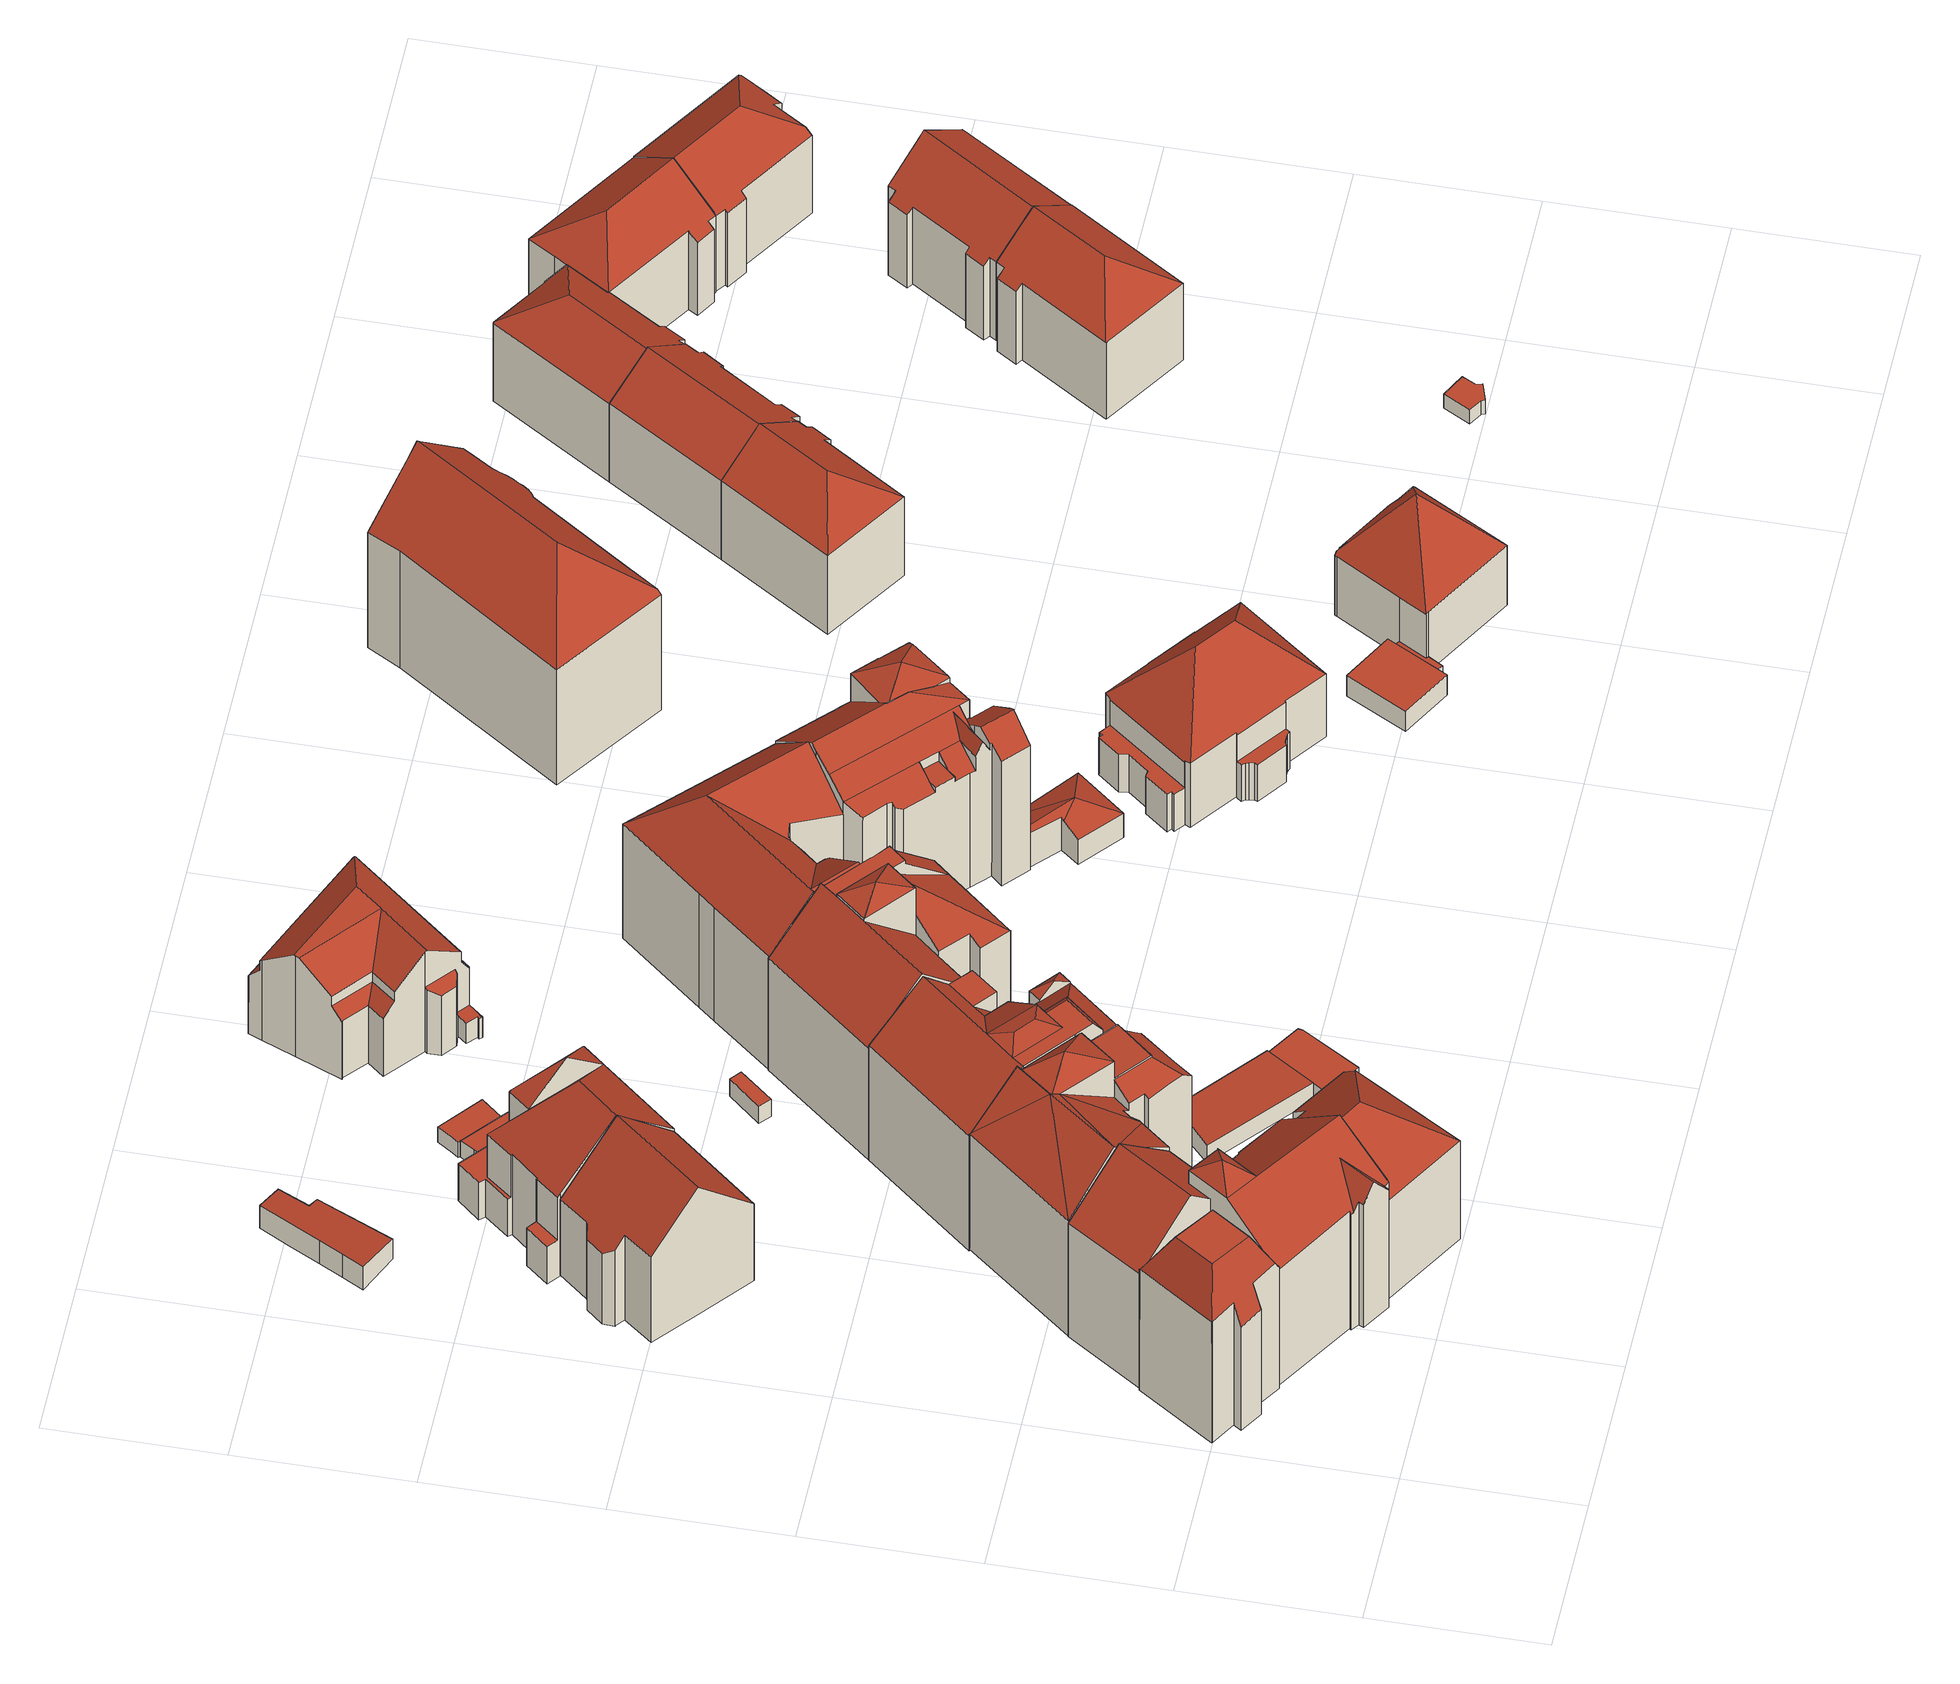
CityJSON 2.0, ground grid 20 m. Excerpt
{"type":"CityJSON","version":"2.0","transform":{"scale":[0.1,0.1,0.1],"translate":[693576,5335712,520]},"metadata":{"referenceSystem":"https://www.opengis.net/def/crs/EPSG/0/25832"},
"CityObjects":{
"building1":{"type":"Building","attributes":{"Gemeindeschluessel":"09162000","HoeheDach":"546.199","HoeheGrund":"520.989","Methode":"2000","NiedrigsteTraufeDesGebaeudes":"536.767","Geometrietyp2DReferenz":"3000","function":"31001_1000","roofType":"3100","measuredHeight":25.21,"storeysAboveGround":4},"geometry":[{"type":"MultiSurface","lod":"2","boundaries":[[[0,1,2,3,4]],[[5,6,7,8]],[[9,10,11]],[[12,13,14]],[[15,16,17,18]],[[19,6,5,20]],[[21,22,23,24,25]],[[26,27,28,29,30,31,32,33]],[[34,35,36,37,24,23,4,3,12,38,33,39]],[[40,41,19,20]],[[40,42,43,10,9,41]],[[44,25,24,37,45]],[[46,47,30,29,48]],[[49,50,51,52]],[[53,54,55,36,35]],[[56,57,58,59]],[[55,60,45,37,36]],[[19,61,62,63,58,57,7,6]],[[16,15,64,65]],[[66,67,43,42]],[[33,32,39]],[[68,69,2,1]],[[21,25,44,70]],[[19,41,9,11,61]],[[71,60,55,54]],[[71,70,44,45,60]],[[72,13,12]],[[73,74,75,76]],[[8,7,57,56]],[[11,26,62,61]],[[28,27,50,49]],[[0,4,23,22]],[[53,35,34,77]],[[78,31,30,47]],[[66,79,80,52,51,67]],[[65,64,80,79]],[[81,82,46,48]],[[63,83,84,58]],[[83,63,62,26,33,38]],[[11,10,43,67,51,50,27,26]],[[34,39,32,31,78,77]],[[76,75,85,86]],[[73,59,58,84,13,72,74]],[[86,85,69,68]],[[0,22,21,70,71,54,53,77,78,47,46,82,17,16,65,79,66,42,40,20,5,8,56,59,73,76,86,68,1]],[[3,2,69,85,75,74,72,12]],[[81,48,29,28,49,52,80,64,15,18]],[[12,14,38]],[[38,14,83]],[[82,81,18,17]],[[14,13,84,83]]],"semantics":{"surfaces":[{"type":"WallSurface"},{"type":"RoofSurface"},{"type":"GroundSurface"}],"values":[0,0,0,1,0,0,0,1,1,0,0,1,0,1,0,0,1,1,0,0,0,0,0,1,0,0,0,0,0,0,1,0,0,0,0,0,0,0,0,1,0,0,0,0,2,1,1,1,1,0,1]}}]},
"building2":{"type":"Building","attributes":{"Gemeindeschluessel":"09162000","HoeheDach":"542.265","HoeheGrund":"520.830","Methode":"2000","NiedrigsteTraufeDesGebaeudes":"534.174","Geometrietyp2DReferenz":"3000","function":"31001_1000","roofType":"3200","measuredHeight":21.43,"storeysAboveGround":4},"geometry":[{"type":"MultiSurface","lod":"2","boundaries":[[[87,88,89,90]],[[90,89,91,92]],[[93,94,95,96]],[[97,98,88,87]],[[93,99,100,92,91,101,102,94]],[[95,103,98,97,104,96]],[[94,102,105]],[[94,105,103,95]],[[100,99,93,96,104,97,87,90,92]],[[105,102,101,91,89,88,98,103]]],"semantics":{"surfaces":[{"type":"WallSurface"},{"type":"RoofSurface"},{"type":"GroundSurface"}],"values":[0,0,0,0,0,0,1,1,2,1]}}]},
"building3":{"type":"Building","attributes":{"Gemeindeschluessel":"09162000","HoeheDach":"540.394","HoeheGrund":"520.970","Methode":"2000","NiedrigsteTraufeDesGebaeudes":"531.713","Geometrietyp2DReferenz":"3000","function":"31001_1000","roofType":"3100","measuredHeight":19.42,"storeysAboveGround":2},"geometry":[{"type":"MultiSurface","lod":"2","boundaries":[[[106,107,108,109,110,111,112,113,114,115,116,117,118]],[[112,119,120,113]],[[110,109,121,122,123,111]],[[111,123,119,112]],[[120,124,125,115,114,113]],[[126,127,118,117,116,128]],[[108,129,121,109]],[[118,127,130,106]],[[115,125,128,116]],[[107,106,130,131,129,108]],[[130,127,126,131]],[[131,126,128,125,124,120,119,123,122,121,129]]],"semantics":{"surfaces":[{"type":"GroundSurface"},{"type":"WallSurface"},{"type":"RoofSurface"}],"values":[0,1,1,1,1,1,1,1,1,1,2,2]}}]},
"building4":{"type":"Building","attributes":{"Gemeindeschluessel":"09162000","HoeheDach":"546.070","HoeheGrund":"521.100","Methode":"2000","NiedrigsteTraufeDesGebaeudes":"534.819","Geometrietyp2DReferenz":"3000","function":"31001_1000","roofType":"2100","measuredHeight":24.97,"storeysAboveGround":4},"geometry":[{"type":"MultiSurface","lod":"2","boundaries":[[[132,133,134,135]],[[136,137,138,139]],[[140,141,142,143]],[[144,145,146,147,148,149,150,151]],[[152,153,154,146,145,144,151,155,156,157,158,159,160,161,162,163,164,165,166,167,168,169,170,171,172,173,174,175,176,177,178,179,180]],[[148,147,181,182,183,184,185,132,135]],[[151,150,186,155]],[[187,141,140,133,132,185,177,176,175,174,173,188]],[[189,190,191,192]],[[139,193,194]],[[158,195,196,159]],[[194,142,136,139]],[[191,183,182,192]],[[197,198,199,194,200]],[[138,201,193,139]],[[202,201,138,137,203,172,171,170,169,168,204]],[[193,201,202]],[[205,204,168,167]],[[134,133,140,143]],[[156,155,186,206,207,208,157]],[[200,194,193]],[[177,185,184,178]],[[146,154,153,182,181,147]],[[163,162,161,160,159,196,209,199,198,210]],[[157,208,195,158]],[[207,206,211,212]],[[163,210,213,164]],[[183,191,190,180,179,178,184]],[[142,141,187,136]],[[199,209,196,195,208,207,212,194]],[[180,190,189,152]],[[152,189,192,182,153]],[[193,202,204,205]],[[200,193,205]],[[136,187,188,203,137]],[[166,165,164,213,197,200,205,167]],[[213,210,198,197]],[[172,203,188,173]],[[186,150,149,148,135,211,206]],[[212,211,135,134,143,142,194]]],"semantics":{"surfaces":[{"type":"WallSurface"},{"type":"RoofSurface"},{"type":"GroundSurface"}],"values":[0,1,0,0,2,1,0,0,1,0,0,1,0,1,0,0,1,0,1,0,1,0,0,0,0,0,0,0,1,1,0,0,1,1,1,0,1,0,1,0]}}]},
"building5":{"type":"Building","attributes":{"Gemeindeschluessel":"09162000","HoeheDach":"523.905","HoeheGrund":"520.413","Methode":"2000","NiedrigsteTraufeDesGebaeudes":"523.369","Geometrietyp2DReferenz":"3000","function":"31001_2000","roofType":"1000","measuredHeight":3.49,"storeysAboveGround":1},"geometry":[{"type":"MultiSurface","lod":"2","boundaries":[[[214,215,216,217]],[[218,219,220,221]],[[221,220,222,223]],[[223,222,224,225]],[[215,214,226,227,228]],[[218,221,223,225,227,226,214,217,229]],[[225,224,228,227]],[[217,216,230,229]],[[229,230,219,218]],[[215,228,224,222,220,219,230,216]]],"semantics":{"surfaces":[{"type":"WallSurface"},{"type":"GroundSurface"},{"type":"RoofSurface"}],"values":[0,0,0,0,0,1,0,0,0,2]}}]},
"building6":{"type":"Building","attributes":{"Gemeindeschluessel":"09162000","HoeheDach":"540.370","HoeheGrund":"520.920","Methode":"2000","NiedrigsteTraufeDesGebaeudes":"526.560","Geometrietyp2DReferenz":"3000","function":"31001_1000","roofType":"3200","measuredHeight":19.45,"storeysAboveGround":4},"geometry":[{"type":"MultiSurface","lod":"2","boundaries":[[[231,232,233,234]],[[235,236,237,238]],[[239,240,241,242,243,244]],[[245,246,247,248,249,250,251,234,233]],[[252,253,254,255,237,236,256]],[[243,242,257,258,259]],[[260,259,245,233,232]],[[261,262,263,264,235,238,265]],[[266,267,268,269]],[[235,264,256,236]],[[259,258,246,245]],[[258,257,270,271,247,246]],[[272,273,251,250]],[[263,274,275,276,277,278,252,256,264]],[[279,243,259,260]],[[280,277,276,281]],[[282,260,232,231,281,276]],[[283,284,273,272]],[[280,281,231,234,251,273,284,285,286,268,267]],[[287,239,244,274,263,262]],[[265,238,237,255]],[[275,243,279,260,282,276]],[[269,268,286,288]],[[286,285,284,283,289,288]],[[290,291,278,277,280,267,266]],[[241,240,239,287,262,261,265,255,254,253,291,290,266,269,288,289,283,272,250,249,248,247,271,270]],[[244,243,275,274]],[[270,257,242,241]],[[253,252,278,291]]],"semantics":{"surfaces":[{"type":"WallSurface"},{"type":"RoofSurface"},{"type":"GroundSurface"}],"values":[0,1,0,0,0,1,1,0,0,0,1,0,0,1,0,0,0,0,1,0,0,1,0,0,0,2,1,0,0]}}]},
"building7":{"type":"Building","attributes":{"Gemeindeschluessel":"09162000","HoeheDach":"544.920","HoeheGrund":"520.789","Methode":"2000","NiedrigsteTraufeDesGebaeudes":"537.278","Geometrietyp2DReferenz":"3000","function":"31001_1000","roofType":"3100","measuredHeight":24.13,"storeysAboveGround":4},"geometry":[{"type":"MultiSurface","lod":"2","boundaries":[[[292,293,294,295,296,297]],[[295,298,299,300,296]],[[300,301,297,296]],[[302,303,299,298,304,305,306]],[[307,308,309,310]],[[311,312,313,314]],[[309,315,316,317,314,310]],[[318,319,320,321]],[[322,323,324,325]],[[315,309,308,326]],[[311,314,317,327,328,325]],[[295,294,316,315,326,304,298]],[[293,329,327,317,316,294]],[[323,330,324]],[[331,319,318,332,333,329,293,292,302,306]],[[330,334,335,324]],[[331,336,320,319]],[[318,321,337,332]],[[301,303,297]],[[338,313,312,339]],[[340,337,321,320,339,311]],[[326,308,341,342]],[[329,333,334,330,323,322,328,327]],[[343,341,308,307]],[[343,307,310,338,339,320,336]],[[333,332,337,340,335,334]],[[299,303,301,300]],[[305,304,326,342]],[[312,311,339]],[[292,297,303,302]],[[331,306,305,342,341,343,336]],[[338,310,314,313]],[[325,328,322]],[[340,311,325,324,335]]],"semantics":{"surfaces":[{"type":"WallSurface"},{"type":"RoofSurface"},{"type":"GroundSurface"}],"values":[0,0,1,0,1,1,0,0,1,0,1,1,0,0,2,1,0,0,1,1,1,0,0,1,1,0,1,1,1,0,0,1,0,1]}}]},
"building8":{"type":"Building","attributes":{"Gemeindeschluessel":"09162000","HoeheDach":"524.009","HoeheGrund":"520.920","Methode":"2000","NiedrigsteTraufeDesGebaeudes":"523.613","Geometrietyp2DReferenz":"3000","function":"31001_2000","roofType":"1000","measuredHeight":3.09},"geometry":[{"type":"MultiSurface","lod":"2","boundaries":[[[344,345,346,347,348,349]],[[345,344,349,350,351,352]],[[351,353,354,352]],[[348,355,353,351,350,349]],[[347,346,354,353,355,348]],[[352,354,346,345]]],"semantics":{"surfaces":[{"type":"WallSurface"},{"type":"GroundSurface"},{"type":"RoofSurface"}],"values":[0,1,0,0,2,0]}}]},
"building9":{"type":"Building","attributes":{"Gemeindeschluessel":"09162000","HoeheDach":"523.308","HoeheGrund":"520.840","Methode":"1000","NiedrigsteTraufeDesGebaeudes":"523.308","Geometrietyp2DReferenz":"3000","function":"31001_2000","roofType":"1000","measuredHeight":2.47},"geometry":[{"type":"MultiSurface","lod":"2","boundaries":[[[356,357,358,359]],[[360,361,357,356,362,363]],[[364,365,366,367,359,358]],[[368,369,360,363]],[[370,368,363,362,356,359,367,366,371]],[[370,372,369,368]],[[366,365,373,371]],[[369,372,373,365,364,358,357,361,360]],[[371,373,372,370]]],"semantics":{"surfaces":[{"type":"WallSurface"},{"type":"GroundSurface"},{"type":"RoofSurface"}],"values":[0,0,0,0,1,0,0,2,0]}}]},
"building10":{"type":"Building","attributes":{"Gemeindeschluessel":"09162000","HoeheDach":"523.625","HoeheGrund":"520.700","Methode":"1000","NiedrigsteTraufeDesGebaeudes":"523.625","Geometrietyp2DReferenz":"3000","function":"31001_2000","roofType":"1000","measuredHeight":2.92},"geometry":[{"type":"MultiSurface","lod":"2","boundaries":[[[374,375,376,377]],[[378,379,380,381]],[[379,376,375,382,346,380]],[[383,346,382,384]],[[377,376,379,378]],[[384,382,375,374]],[[381,383,384,374,377,378]],[[381,380,346,383]]],"semantics":{"surfaces":[{"type":"WallSurface"},{"type":"RoofSurface"},{"type":"GroundSurface"}],"values":[0,0,1,0,0,0,2,0]}}]},
"building11":{"type":"Building","attributes":{"Gemeindeschluessel":"09162000","HoeheDach":"523.180","HoeheGrund":"520.890","Methode":"1000","NiedrigsteTraufeDesGebaeudes":"523.180","Geometrietyp2DReferenz":"3000","function":"31001_2000","roofType":"1000","measuredHeight":2.29,"storeysAboveGround":1},"geometry":[{"type":"MultiSurface","lod":"2","boundaries":[[[385,386,387,388,389,390,391]],[[392,385,391,393]],[[394,392,393,395,396,397,398]],[[398,387,386,394]],[[388,387,398,397,396,389]],[[391,390,389,396,395,393]],[[394,386,385,392]]],"semantics":{"surfaces":[{"type":"RoofSurface"},{"type":"WallSurface"},{"type":"GroundSurface"}],"values":[0,1,2,1,1,1,1]}}]},
"building12":{"type":"Building","attributes":{"Gemeindeschluessel":"09162000","HoeheDach":"523.500","HoeheGrund":"520.880","Methode":"2000","NiedrigsteTraufeDesGebaeudes":"523.500","Geometrietyp2DReferenz":"3000","function":"31001_2000","roofType":"1000","measuredHeight":2.62},"geometry":[{"type":"MultiSurface","lod":"2","boundaries":[[[399,400,401,402]],[[403,399,402,404]],[[404,405,406,403]],[[405,401,400,406]],[[406,400,399,403]],[[404,402,401,405]]],"semantics":{"surfaces":[{"type":"RoofSurface"},{"type":"WallSurface"},{"type":"GroundSurface"}],"values":[0,1,2,1,1,1]}}]},
"building13":{"type":"Building","attributes":{"Gemeindeschluessel":"09162000","HoeheDach":"546.360","HoeheGrund":"520.820","Methode":"2000","NiedrigsteTraufeDesGebaeudes":"537.575","Geometrietyp2DReferenz":"3000","function":"31001_1000","roofType":"3100","measuredHeight":25.54,"storeysAboveGround":4},"geometry":[{"type":"MultiSurface","lod":"2","boundaries":[[[407,408,409,410]],[[411,412,413,414,415,416,417]],[[418,333,419,420,421,332]],[[415,414,422,423]],[[424,425,426,427,428,429,430,431]],[[432,433,434]],[[431,435,434,433,424]],[[428,427,436,437,438,429]],[[439,440,441,425,424,442]],[[426,443,444,445,446,436,427]],[[420,447,448,435,449,409,408,421]],[[450,451,452,445,444,440,453,454]],[[448,455,434,435]],[[449,430,429,438,456,410,409]],[[443,426,425,441]],[[442,424,433,457,422]],[[457,433,432]],[[432,434,455]],[[457,432,455]],[[423,422,457,455,448]],[[452,451,450,458,412,411,417,459,333,418,332,407,410,456,438,437,436,446,445]],[[430,449,435,431]],[[460,413,412,458]],[[450,454,460,458]],[[419,461,416,415,423,448,447,420]],[[440,439,442,453]],[[440,444,443,441]],[[413,460,454,453,442,422,414]],[[332,421,408,407]],[[333,459,417,416,461,419]]],"semantics":{"surfaces":[{"type":"WallSurface"},{"type":"RoofSurface"},{"type":"GroundSurface"}],"values":[0,0,0,0,1,1,0,0,0,0,1,0,0,0,0,0,1,1,1,0,2,0,0,0,1,1,1,1,0,0]}}]},
"building14":{"type":"Building","attributes":{"Gemeindeschluessel":"09162000","HoeheDach":"536.000","HoeheGrund":"520.603","Methode":"2000","NiedrigsteTraufeDesGebaeudes":"523.670","Geometrietyp2DReferenz":"3000","function":"31001_1000","roofType":"3100","measuredHeight":15.4,"storeysAboveGround":2},"geometry":[{"type":"MultiSurface","lod":"2","boundaries":[[[462,463,464,465,466]],[[463,467,468,469,470,464]],[[471,462,466,472]],[[473,474,475,476]],[[477,478,479,480,481]],[[482,483,484,485,486,487,488,489,490,491,492,493,494,495,496,497,498,499,500]],[[501,502,503,504]],[[505,506,507,501,504]],[[482,508,509,483]],[[492,478,477,493]],[[479,471,472,480]],[[510,469,468,511]],[[473,476,512,513,514,509,508,515]],[[487,486,512,476,475,516]],[[499,507,506,500]],[[485,513,512,486]],[[517,518,519,516,475,474]],[[520,479,478,521]],[[503,502,467,463,462,522]],[[487,516,519,488]],[[496,495,465,464,470]],[[523,522,462,471,524]],[[491,521,478,492]],[[495,494,481,480,472,466,465]],[[482,500,506,505,515,508]],[[488,519,518,489]],[[511,525,526,510]],[[520,524,471,479]],[[490,489,518,517,523]],[[484,514,513,485]],[[491,490,523,524,520,521]],[[493,477,481,494]],[[483,509,514,484]],[[473,515,505,504,503,522,523,517,474]],[[498,525,511,468,467,502,501,507,499]],[[497,526,525,498]],[[497,496,470,469,510,526]]],"semantics":{"surfaces":[{"type":"RoofSurface"},{"type":"WallSurface"},{"type":"GroundSurface"}],"values":[0,0,0,1,0,2,1,0,1,1,1,1,0,1,1,1,0,0,0,1,1,0,1,1,1,1,0,1,1,1,1,1,1,1,1,1,1]}}]},
"building15":{"type":"Building","attributes":{"Gemeindeschluessel":"09162000","HoeheDach":"543.810","HoeheGrund":"520.799","Methode":"2000","NiedrigsteTraufeDesGebaeudes":"538.065","Geometrietyp2DReferenz":"3000","function":"31001_1000","roofType":"3100","measuredHeight":23.01,"storeysAboveGround":4},"geometry":[{"type":"MultiSurface","lod":"2","boundaries":[[[527,528,529,530,531,532,533,534]],[[535,536,537,538,539]],[[540,410,438,541,542]],[[531,543,544,545,546,547,548]],[[535,539,541,438]],[[537,536,549,550]],[[546,545,551,552]],[[527,534,553,554]],[[529,528,555,556]],[[551,545,544,557]],[[558,559,550,549,560]],[[556,555,554,553,561,560,549,536,535,438,410,552,551,557,562,563,564]],[[548,565,540,542,566]],[[556,564,567,530,529]],[[553,534,533,561]],[[541,539,538,566,542]],[[565,548,547]],[[568,563,562,543]],[[563,568,567,564]],[[558,532,531,548,559]],[[568,543,531,530,567]],[[410,540,565,547,546,552]],[[528,527,554,555]],[[532,558,560,561,533]],[[544,543,562,557]],[[548,566,538,537,550,559]]],"semantics":{"surfaces":[{"type":"RoofSurface"},{"type":"WallSurface"},{"type":"GroundSurface"}],"values":[0,1,1,0,1,1,1,1,1,1,1,2,0,1,1,0,0,1,1,0,0,1,1,1,1,0]}}]},
"building16":{"type":"Building","attributes":{"Gemeindeschluessel":"09162000","HoeheDach":"544.860","HoeheGrund":"520.716","Methode":"2000","NiedrigsteTraufeDesGebaeudes":"538.000","Geometrietyp2DReferenz":"3000","function":"31001_1000","roofType":"3100","measuredHeight":24.14,"storeysAboveGround":4},"geometry":[{"type":"MultiSurface","lod":"2","boundaries":[[[569,570,571]],[[572,573,574,575]],[[576,577,578,579,580,581,571,570,582]],[[583,584,585,586,573,587]],[[588,589,590,583,587,591]],[[592,593,576,582,594,595,596]],[[597,575,598,599]],[[600,601,569,602]],[[603,597,599,604]],[[605,606,607,585,584,608]],[[609,610,611]],[[612,613,614]],[[615,616,617,618,619,620,603,604,580,579,621]],[[619,618,572]],[[622,623,577,576,593]],[[624,625,626,627]],[[627,626,628,629]],[[621,579,578,630]],[[631,632,633,634,635]],[[622,636,637,638,639,640,624,627,629,641,632,631,642,643,606,605,589,588,616,615,621,630,623]],[[630,578,577,623]],[[632,641,644,645,633]],[[636,592,596,637]],[[609,646,647]],[[637,596,595,638]],[[647,646,613,612]],[[583,590,608,584]],[[610,609,647,612,614,648]],[[642,649,650,643]],[[600,602,651,652]],[[572,618,617,591,587,573]],[[574,573,586]],[[640,639,653,611,610,648,654,655]],[[643,650,607,606]],[[598,574,586,585,607,650,649,656]],[[581,657,571]],[[622,593,592,636]],[[654,648,614]],[[628,626,625,655,654,614,613,645,644]],[[603,620,597]],[[634,633,645,613,646,651,602,569,571,657]],[[658,652,651]],[[638,595,594,601,600,652,658,653,639]],[[605,608,590,589]],[[640,655,625,624]],[[601,594,582,570,569]],[[642,631,635,656,649]],[[580,604,657,581]],[[588,591,617,616]],[[634,657,604,599,598,656,635]],[[629,628,644,641]],[[597,620,619,572,575]],[[574,598,575]],[[646,609,611,653,658,651]]],"semantics":{"surfaces":[{"type":"WallSurface"},{"type":"RoofSurface"},{"type":"GroundSurface"}],"values":[0,1,1,0,0,1,0,1,1,0,0,0,0,1,0,0,0,0,0,2,0,0,0,0,0,0,1,1,0,1,1,0,0,0,1,0,0,0,1,0,1,0,0,0,0,0,0,0,0,1,0,1,0,1]}}]},
"building17":{"type":"Building","attributes":{"Gemeindeschluessel":"09162000","HoeheDach":"526.691","HoeheGrund":"521.230","Methode":"2000","NiedrigsteTraufeDesGebaeudes":"524.916","Geometrietyp2DReferenz":"3000","function":"31001_2000","roofType":"3200","measuredHeight":5.46},"geometry":[{"type":"MultiSurface","lod":"2","boundaries":[[[659,660,661]],[[662,663,664,665,666,667]],[[668,669,670,671,667,666,665,672,673,674]],[[661,675,676,664,663]],[[677,678,679,671,670,669]],[[665,664,676,672]],[[661,660,675]],[[679,678,661,663,662]],[[671,679,662,667]],[[675,660,674,673,672,676]],[[674,660,659,668]],[[668,659,677,669]],[[659,661,678,677]]],"semantics":{"surfaces":[{"type":"RoofSurface"},{"type":"WallSurface"},{"type":"GroundSurface"}],"values":[0,1,2,0,1,1,0,0,1,1,1,1,0]}}]},
"building18":{"type":"Building","attributes":{"Gemeindeschluessel":"09162000","HoeheDach":"538.000","HoeheGrund":"520.710","Methode":"2000","NiedrigsteTraufeDesGebaeudes":"526.251","Geometrietyp2DReferenz":"3000","function":"31001_1000","roofType":"3200","measuredHeight":17.29,"storeysAboveGround":2},"geometry":[{"type":"MultiSurface","lod":"2","boundaries":[[[680,681,682,683,684,685,686,687,688,689,690,691]],[[692,693,694,695,696,697,698,699,700,701,702,703]],[[704,694,693,705]],[[706,701,700,707,708,709,710]],[[711,712,713,714]],[[715,716,717,718,719,713,712]],[[720,690,689,721]],[[722,723,712,711]],[[701,706,724,702]],[[703,702,724,723,722,725,726]],[[727,728,729,730,731,732]],[[733,686,685,734]],[[735,688,687,736]],[[737,696,695,738]],[[731,739,740,741,742,743,732]],[[744,697,696,737]],[[745,717,716,746]],[[715,747,727,732,743,748,749,716]],[[742,741,750,751]],[[723,724,706,710,752,747,715,712]],[[729,728,753,754]],[[717,745,755,756,684,683,718]],[[757,681,680,758]],[[759,754,753,752,710,709]],[[738,695,694,704]],[[754,759,709,708,707,760,761,744,737,738,704,705,762,726,725,722,711,714,763,757,758,764,720,721,735,736,733,734,756,755,745,746,765,766,767,740,739,731,730,729]],[[763,714,713,719,682,681,757]],[[762,692,703,726]],[[767,750,741,740]],[[760,699,698,761]],[[751,748,743,742]],[[758,680,691,764]],[[721,689,688,735]],[[682,719,718,683]],[[749,765,746,716]],[[736,687,686,733]],[[705,693,692,762]],[[749,748,751,750,767,766,765]],[[761,698,697,744]],[[734,685,684,756]],[[707,700,699,760]],[[764,691,690,720]],[[752,753,728,727,747]]],"semantics":{"surfaces":[{"type":"RoofSurface"},{"type":"WallSurface"},{"type":"GroundSurface"}],"values":[0,0,1,1,1,0,1,1,1,1,1,1,1,1,1,1,1,0,0,0,1,1,1,1,1,2,1,1,1,1,1,1,1,1,1,1,1,1,1,1,1,1,0]}}]},
"building19":{"type":"Building","attributes":{"Gemeindeschluessel":"09162000","HoeheDach":"524.310","HoeheGrund":"521.170","Methode":"1000","NiedrigsteTraufeDesGebaeudes":"524.310","Geometrietyp2DReferenz":"3000","function":"31001_2000","roofType":"1000","measuredHeight":3.14},"geometry":[{"type":"MultiSurface","lod":"2","boundaries":[[[768,769,770,771,772,773]],[[774,769,768,775]],[[776,771,770,777]],[[778,772,771,776]],[[779,773,772,778]],[[779,778,776,777,774,775]],[[775,768,773,779]],[[777,770,769,774]]],"semantics":{"surfaces":[{"type":"RoofSurface"},{"type":"WallSurface"},{"type":"GroundSurface"}],"values":[0,1,1,1,1,2,1,1]}}]},
"building20":{"type":"Building","attributes":{"Gemeindeschluessel":"09162000","HoeheDach":"523.648","HoeheGrund":"521.130","Methode":"2000","NiedrigsteTraufeDesGebaeudes":"523.648","Geometrietyp2DReferenz":"3000","function":"51009_1610","roofType":"1000","measuredHeight":2.52},"geometry":[{"type":"MultiSurface","lod":"2","boundaries":[[[780,781,782,783]],[[784,785,782,781,786,787]],[[788,784,787,789]],[[783,782,785,790]],[[791,786,781,780]],[[789,787,786,791]],[[790,788,789,791,780,783]],[[784,788,790,785]]],"semantics":{"surfaces":[{"type":"WallSurface"},{"type":"RoofSurface"},{"type":"GroundSurface"}],"values":[0,1,0,0,0,0,2,0]}}]},
"building21":{"type":"Building","attributes":{"Gemeindeschluessel":"09162000","HoeheDach":"538.619","HoeheGrund":"521.280","Methode":"2000","NiedrigsteTraufeDesGebaeudes":"528.845","Geometrietyp2DReferenz":"3000","function":"31001_1000","roofType":"3200","measuredHeight":17.34,"storeysAboveGround":2},"geometry":[{"type":"MultiSurface","lod":"2","boundaries":[[[792,793,794,795,796,797]],[[798,799,800,801]],[[802,803,804,805]],[[804,803,806,807,808,809]],[[793,810,811,812,813,794]],[[814,802,805,815]],[[805,804,809,816,817,811,810,793,792]],[[818,819,820,798,801,796,795,794,813,812,821,822,808,807,806]],[[815,805,792,797,800,799,823]],[[820,823,799,798]],[[808,822,821,817,816,809]],[[818,806,803,802]],[[812,811,817,821]],[[818,802,814,819]],[[801,800,797,796]],[[819,814,815,823,820]]],"semantics":{"surfaces":[{"type":"WallSurface"},{"type":"RoofSurface"},{"type":"GroundSurface"}],"values":[0,0,1,0,0,1,1,2,1,0,0,0,0,0,0,0]}}]},
"building22":{"type":"Building","attributes":{"Gemeindeschluessel":"09162000","HoeheDach":"546.330","HoeheGrund":"520.962","Methode":"2000","NiedrigsteTraufeDesGebaeudes":"537.474","Geometrietyp2DReferenz":"3000","function":"31001_1000","roofType":"3200","measuredHeight":25.37,"storeysAboveGround":4},"geometry":[{"type":"MultiSurface","lod":"2","boundaries":[[[824,825,826,827]],[[828,829,830,831,832,833,834]],[[835,836,837,838]],[[839,840,841,842,843,844,845,835,838,824,827,846,847,848,849,850,851,852,853,854,855,856]],[[857,858,859,860,826,825,837,836,861,862,863,864,865,866,867,868,830,829,828]],[[869,857,828,834]],[[845,861,836,835]],[[847,846,827,826,860,859]],[[869,850,849,848,858,857]],[[847,859,858,848]],[[843,863,862,844]],[[838,837,825,824]],[[831,830,868,856,855,854,853,832]],[[851,834,833,852]],[[842,864,863,843]],[[865,864,842,841,840,866]],[[840,839,856,868,867,866]],[[844,862,861,845]],[[850,869,834,851]],[[852,833,832,853]]],"semantics":{"surfaces":[{"type":"WallSurface"},{"type":"RoofSurface"},{"type":"GroundSurface"}],"values":[0,1,0,2,1,1,0,0,0,0,0,0,0,0,0,0,0,0,0,0]}}]},
"building23":{"type":"Building","attributes":{"Gemeindeschluessel":"09162000","HoeheDach":"536.400","HoeheGrund":"520.230","Methode":"2000","NiedrigsteTraufeDesGebaeudes":"531.481","Geometrietyp2DReferenz":"3000","function":"31001_1000","roofType":"3200","measuredHeight":16.17,"storeysAboveGround":3},"geometry":[{"type":"MultiSurface","lod":"2","boundaries":[[[870,871,872,873]],[[874,875,876,877]],[[878,879,880,881]],[[873,872,879,878]],[[882,883,876,875]],[[884,885,871,870]],[[881,880,886,887]],[[878,881,887,874,877,888,884,870,873]],[[883,885,884,888,877,876]],[[887,886,875,874]],[[886,880,879,872,871,885,883,882]],[[886,882,875]]],"semantics":{"surfaces":[{"type":"WallSurface"},{"type":"RoofSurface"},{"type":"GroundSurface"}],"values":[0,0,0,0,1,0,0,2,0,0,1,1]}}]},
"building24":{"type":"Building","attributes":{"Gemeindeschluessel":"09162000","HoeheDach":"522.925","HoeheGrund":"520.630","Methode":"1000","NiedrigsteTraufeDesGebaeudes":"521.784","Geometrietyp2DReferenz":"3000","function":"31001_2000","roofType":"3100","measuredHeight":2.29},"geometry":[{"type":"MultiSurface","lod":"2","boundaries":[[[889,890,891,892]],[[893,894,895,896,897,898]],[[899,900,889,892,893,898]],[[890,901,902,903,896,895,904,891]],[[892,891,904,895,894,893]],[[901,890,889,900]],[[900,899,898,897,896,903,902,901]]],"semantics":{"surfaces":[{"type":"RoofSurface"},{"type":"WallSurface"},{"type":"GroundSurface"}],"values":[0,1,1,1,0,1,2]}}]},
"building25":{"type":"Building","attributes":{"Gemeindeschluessel":"09162000","HoeheDach":"536.280","HoeheGrund":"520.220","Methode":"2000","NiedrigsteTraufeDesGebaeudes":"531.305","Geometrietyp2DReferenz":"3000","function":"31001_1000","roofType":"3100","measuredHeight":16.06,"storeysAboveGround":3},"geometry":[{"type":"MultiSurface","lod":"2","boundaries":[[[905,906,907,908]],[[888,884,909,910,876,877]],[[877,876,911,912]],[[908,907,913,914]],[[915,916,917,918]],[[919,920,909,884]],[[918,921,905,908,914,922,923,924,919,884,888,877,912,925,915]],[[914,913,926,922]],[[909,920,927,928,926,913,907,906,929,917,916,930,910]],[[922,926,928,923]],[[930,916,915,925,912,911]],[[924,927,920,919]],[[910,930,911,876]],[[923,928,927,924]],[[929,906,905,921,918,917]]],"semantics":{"surfaces":[{"type":"WallSurface"},{"type":"GroundSurface"},{"type":"RoofSurface"}],"values":[0,0,0,0,0,0,1,0,2,0,0,0,2,0,0]}}]},
"building26":{"type":"Building","attributes":{"Gemeindeschluessel":"09162000","HoeheDach":"523.930","HoeheGrund":"521.791","Methode":"2000","NiedrigsteTraufeDesGebaeudes":"523.930","Geometrietyp2DReferenz":"3000","function":"31001_2000","roofType":"1000","measuredHeight":2.14},"geometry":[{"type":"MultiSurface","lod":"2","boundaries":[[[931,932,933,934]],[[935,936,937,938]],[[933,939,940,937,936,941,934]],[[931,934,941,942]],[[943,944,940,939]],[[932,943,939,933]],[[938,937,940,944]],[[943,932,931,942,935,938,944]],[[942,941,936,935]]],"semantics":{"surfaces":[{"type":"WallSurface"},{"type":"RoofSurface"},{"type":"GroundSurface"}],"values":[0,0,1,0,0,0,0,2,0]}}]},
"building27":{"type":"Building","attributes":{"Gemeindeschluessel":"09162000","HoeheDach":"536.130","HoeheGrund":"520.210","Methode":"2000","NiedrigsteTraufeDesGebaeudes":"528.530","Geometrietyp2DReferenz":"3000","function":"31001_1000","roofType":"3200","measuredHeight":15.92,"storeysAboveGround":3},"geometry":[{"type":"MultiSurface","lod":"2","boundaries":[[[945,946,947,948,949,950,951]],[[952,945,951,953,954,955]],[[956,957,948,947]],[[947,946,958,956]],[[959,960,961,962,963,964,965,966,967,915,968,969,912,954,953,951,950,949,970]],[[964,971,972,965]],[[912,973,955,954]],[[960,974,975,961]],[[960,959,970,957,956,958,974]],[[976,974,958,946,945,952]],[[977,976,952,955,973]],[[966,978,979,967]],[[980,981,979,978,972,971,982,983,975,974,976,977]],[[949,948,957,970]],[[967,979,981,915]],[[963,982,971,964]],[[965,972,978,966]],[[983,982,963,962,961,975]],[[969,968,915,981,980,977,973,912]]],"semantics":{"surfaces":[{"type":"WallSurface"},{"type":"RoofSurface"},{"type":"GroundSurface"}],"values":[0,0,1,0,2,0,0,0,0,1,1,0,1,0,0,0,0,0,0]}}]},
"building28":{"type":"Building","attributes":{"Gemeindeschluessel":"09162000","HoeheDach":"536.260","HoeheGrund":"520.160","Methode":"2000","NiedrigsteTraufeDesGebaeudes":"531.273","Geometrietyp2DReferenz":"3000","function":"31001_1000","roofType":"3200","measuredHeight":16.1,"storeysAboveGround":3},"geometry":[{"type":"MultiSurface","lod":"2","boundaries":[[[984,985,986,987]],[[988,989,990,991]],[[992,993,994,995,985,984]],[[988,996,997,989]],[[998,999,1000,993,992,984,987,1001,1002,1003,1004,1005]],[[989,997,1006,1007,1008,986,985,995,994,990]],[[1002,1007,1006,1003]],[[991,990,994,993,1000,999]],[[1008,1007,1002,1001,987,986]],[[1005,996,988,998]],[[998,988,991,999]],[[997,996,1005,1004,1003,1006]]],"semantics":{"surfaces":[{"type":"WallSurface"},{"type":"RoofSurface"},{"type":"GroundSurface"}],"values":[0,1,0,1,2,1,0,0,0,0,0,0]}}]},
"building29":{"type":"Building","attributes":{"Gemeindeschluessel":"09162000","HoeheDach":"536.150","HoeheGrund":"520.140","Methode":"2000","NiedrigsteTraufeDesGebaeudes":"531.178","Geometrietyp2DReferenz":"3000","function":"31001_1000","roofType":"3200","measuredHeight":16.01,"storeysAboveGround":3},"geometry":[{"type":"MultiSurface","lod":"2","boundaries":[[[1009,1010,1011,1012,1013,1014]],[[1012,1011,1015,1016]],[[1017,1016,1015,983,1018,1019]],[[1020,1021,1022,1023]],[[1024,1025,1026,1027]],[[1028,1021,1020,1029,1030,1031,1026,1025]],[[1019,1018,1032,1033]],[[1023,1022,1034,1035]],[[1036,1027,1026,1031]],[[1033,1032,1037,1038]],[[1015,1011,1010,1009,1034,1022,1021,1028,1025,1024,983]],[[1030,1029,1020,1023,1035,1014,1013,1012,1016,1017,1019,1033,1038,1036,1031]],[[983,1024,1027,1037,1032,1018]],[[1038,1037,1027,1036]],[[1035,1034,1009,1014]]],"semantics":{"surfaces":[{"type":"WallSurface"},{"type":"RoofSurface"},{"type":"GroundSurface"}],"values":[0,0,0,0,1,0,0,0,0,0,1,2,1,0,0]}}]},
"building30":{"type":"Building","attributes":{"Gemeindeschluessel":"09162000","HoeheDach":"536.300","HoeheGrund":"520.150","Methode":"2000","NiedrigsteTraufeDesGebaeudes":"531.255","Geometrietyp2DReferenz":"3000","function":"31001_1000","roofType":"3100","measuredHeight":16.15,"storeysAboveGround":3},"geometry":[{"type":"MultiSurface","lod":"2","boundaries":[[[1039,1040,1041,1042,1043,1044]],[[1045,1046,1047,1048,1049,1050]],[[1042,1041,1006,1051,1052,1053,1046,1045,1050,1054,1055,1056,1057,1058,1059,1043]],[[1060,1054,1050,1049]],[[1052,1061,1062,1063,1064,1053]],[[1047,1046,1053,1064]],[[1065,1061,1052,1051]],[[1062,1061,1065,1066]],[[1058,1057,1067,1068,1069,1059]],[[1066,1070,1071,1040,1039,1044,1069,1068,1067,1072,1073,1060,1049,1048,1047,1064,1063,1062]],[[1067,1057,1056,1072]],[[1071,1006,1041,1040]],[[1070,1066,1065,1051,1006,1071]],[[1044,1043,1059,1069]],[[1073,1072,1056,1055,1054,1060]]],"semantics":{"surfaces":[{"type":"WallSurface"},{"type":"RoofSurface"},{"type":"GroundSurface"}],"values":[0,0,1,0,0,0,1,0,0,2,0,0,0,0,0]}}]},
"building31":{"type":"Building","attributes":{"Gemeindeschluessel":"09162000","HoeheDach":"536.140","HoeheGrund":"520.160","Methode":"2000","NiedrigsteTraufeDesGebaeudes":"531.530","Geometrietyp2DReferenz":"3000","function":"31001_1000","roofType":"3200","measuredHeight":15.98,"storeysAboveGround":3},"geometry":[{"type":"MultiSurface","lod":"2","boundaries":[[[1074,1075,1076,1077]],[[1021,1078,1025,1079,1080,1081,1082,1083]],[[1084,1085,1086,1087,1088,1089]],[[1090,1091,1092,1093,1080,1079]],[[1094,1077,1076,1095,1088,1087]],[[1092,1091,1075,1074]],[[1096,1097,1098,1099,1100,1084,1089,1101,1025,1078,1021]],[[1102,1098,1097,1103]],[[1085,1084,1100,1104]],[[1089,1088,1095,1076,1075,1091,1090,1101]],[[1103,1097,1096,1105]],[[1101,1090,1079,1025]],[[1099,1098,1102,1106,1104,1100]],[[1105,1096,1021,1083]],[[1074,1077,1094,1087,1086,1085,1104,1106,1102,1103,1105,1083,1082,1081,1080,1093,1092]]],"semantics":{"surfaces":[{"type":"WallSurface"},{"type":"RoofSurface"},{"type":"GroundSurface"}],"values":[0,0,0,0,0,0,1,0,0,1,0,1,0,0,2]}}]}
},
"vertices":[
[240,60,10],[318,187,10],[318,187,175],[275,117,242],[240,60,192],[248,292,10],[248,292,179],[224,256,179],[224,256,10],[66,287,184],[66,287,193],[75,281,193],[173,185,242],[204,232,242],[171,221,262],[34,182,197],[34,182,10],[28,173,10],[28,173,168],[186,333,248],[186,333,10],[232,62,10],[239,58,10],[239,58,189],[233,61,189],[232,62,191],[151,230,193],[110,219,251],[80,175,251],[89,149,206],[94,146,196],[95,149,196],[96,148,193],[102,156,193],[191,90,189],[189,88,187],[192,86,187],[235,109,220],[137,209,242],[96,148,186],[124,375,10],[124,375,183],[65,286,10],[65,286,195],[228,56,190],[209,68,220],[60,167,10],[94,146,10],[60,167,202],[35,205,251],[65,250,251],[64,287,195],[5,200,195],[189,88,10],[198,82,10],[198,82,198],[221,257,10],[221,257,182],[203,232,182],[203,232,10],[195,76,198],[128,246,248],[151,230,222],[168,256,222],[6,199,194],[6,199,10],[64,288,10],[64,288,195],[260,221,10],[260,221,179],[228,56,10],[195,76,10],[204,232,196],[231,216,10],[231,216,195],[239,229,183],[239,229,10],[191,90,10],[95,149,10],[5,200,10],[5,200,193],[54,157,171],[54,157,10],[168,256,242],[203,232,242],[255,220,182],[255,220,10],
[351,168,8],[351,168,157],[360,183,142],[360,183,8],[424,142,144],[424,142,8],[339,2,8],[339,2,158],[240,60,158],[240,60,8],[318,187,8],[318,187,157],[416,128,8],[416,129,8],[416,129,157],[416,128,158],[279,123,223],[279,123,8],[314,103,223],
[139,710,10],[81,758,10],[33,798,10],[59,831,10],[49,839,10],[48,839,10],[49,853,10],[65,872,10],[79,875,10],[81,876,10],[108,909,10],[166,860,10],[224,811,10],[49,853,117],[65,872,117],[59,831,139],[49,839,126],[48,839,126],[79,875,126],[81,876,127],[166,860,204],[224,811,127],[108,909,126],[33,798,140],[139,710,127],[81,758,204],
[379,372,210],[379,372,217],[347,330,212],[347,330,210],[291,411,261],[275,457,238],[274,458,238],[242,417,238],[341,403,217],[341,403,238],[308,362,238],[308,362,212],[329,307,11],[344,296,11],[353,289,11],[353,289,183],[344,296,193],[329,307,193],[304,325,192],[304,325,11],[393,312,11],[380,324,11],[370,311,11],[308,330,11],[292,343,11],[286,348,11],[279,340,11],[280,330,11],[279,329,11],[278,328,11],[277,327,11],[248,292,11],[186,333,11],[182,336,11],[181,337,11],[124,375,11],[225,499,11],[226,498,11],[274,458,11],[275,457,11],[280,453,11],[334,409,11],[340,404,11],[341,403,11],[379,372,11],[395,358,11],[402,353,11],[402,352,11],[416,341,11],[370,311,183],[380,324,183],[402,352,183],[402,353,183],[395,358,191],[308,330,195],[340,404,238],[334,409,238],[393,312,148],[416,341,148],[402,352,148],[380,324,148],[242,417,247],[252,409,238],[279,340,189],[280,330,184],[182,336,246],[277,327,184],[278,328,184],[181,337,247],[274,458,247],[226,498,187],[280,453,238],[225,499,187],[124,375,187],[292,343,195],[292,343,183],[286,348,189],[279,329,184],[248,292,185],[308,362,210],[308,362,183],[186,333,242],
[119,1229,4],[119,1229,39],[148,1215,36],[148,1215,4],[143,1173,4],[143,1173,34],[103,1085,34],[103,1085,4],[54,1107,39],[54,1107,4],[67,1131,39],[67,1131,4],[100,1194,4],[82,1159,4],[82,1159,39],[131,1179,4],[131,1179,36],
[222,964,66],[222,964,130],[243,989,130],[243,989,66],[105,911,66],[127,938,66],[116,946,66],[94,920,66],[224,811,9],[299,900,9],[300,901,9],[300,901,131],[299,900,131],[224,811,131],[244,989,131],[279,960,131],[279,960,9],[244,989,9],[243,989,9],[240,992,9],[240,992,66],[128,937,132],[128,937,9],[127,938,9],[116,946,9],[127,938,131],[320,925,131],[320,926,131],[261,932,176],[223,964,131],[105,911,9],[108,909,9],[108,909,134],[105,911,131],[94,920,9],[152,973,9],[152,973,66],[175,1001,66],[175,1001,9],[320,925,9],[320,926,9],[228,1003,9],[228,1003,66],[165,861,204],[205,908,204],[179,1000,131],[155,970,131],[156,969,132],[261,932,131],[155,970,66],[179,1000,66],[222,964,131],[192,1033,9],[192,1033,66],[170,1008,66],[169,1007,66],[165,861,9],[169,1007,9],[170,1008,9],[155,970,9],[156,969,9],
[442,478,8],[431,465,8],[431,465,178],[431,465,177],[431,465,179],[442,478,179],[463,439,177],[463,439,179],[447,452,195],[447,453,195],[474,452,8],[474,452,179],[462,438,178],[395,358,178],[395,358,8],[381,426,241],[401,430,224],[369,456,224],[359,444,241],[318,499,241],[319,470,249],[341,452,249],[369,456,241],[369,456,217],[399,491,178],[399,491,206],[225,499,8],[280,453,8],[280,453,241],[225,499,183],[399,492,173],[410,506,173],[385,526,206],[374,512,206],[401,430,217],[398,491,206],[399,492,206],[398,491,8],[410,506,206],[334,409,8],[331,626,8],[435,537,8],[435,537,206],[411,557,206],[334,409,241],[331,626,183],[342,423,241],[290,466,241],[385,579,241],[363,385,224],[363,385,217],[354,393,241],
[399,275,9],[501,189,9],[501,189,36],[399,275,36],[393,280,36],[393,280,9],[416,302,9],[437,323,9],[533,244,9],[437,323,40],[533,244,40],[416,302,38],
[244,1027,8],[244,1027,33],[254,1043,33],[254,1043,8],[228,1003,33],[237,1017,33],[237,1017,8],[228,1003,8],[256,1041,33],[296,1008,33],[296,1008,8],[256,1041,8],[240,992,8],[240,992,33],[279,960,8],[309,997,8],[279,960,33],[309,997,33],
[573,219,7],[573,219,36],[572,214,36],[572,214,7],[531,147,7],[531,147,36],[490,172,36],[490,172,7],[533,244,36],[501,189,7],[533,244,7],
[254,1043,32],[296,1008,32],[316,1032,32],[270,1069,32],[269,1070,32],[257,1052,32],[252,1045,32],[254,1043,9],[252,1045,9],[296,1008,9],[257,1052,9],[269,1070,9],[270,1069,9],[316,1032,9],
[371,737,35],[403,775,35],[391,785,35],[359,748,35],[371,737,9],[359,748,9],[391,785,9],[403,775,9],
[436,753,8],[436,753,179],[487,710,242],[487,710,8],[473,580,8],[504,553,8],[504,553,185],[473,580,186],[473,580,178],[472,580,179],[472,580,8],[384,580,8],[435,537,180],[384,580,246],[331,626,179],[498,609,209],[498,609,178],[527,644,239],[544,629,239],[561,649,239],[553,655,239],[543,663,239],[541,665,239],[490,708,239],[474,688,239],[486,649,264],[527,644,250],[474,688,250],[474,688,246],[553,655,8],[543,663,8],[541,665,8],[544,629,218],[590,591,176],[544,629,235],[527,644,235],[561,649,235],[607,611,176],[607,611,8],[561,649,8],[409,610,246],[445,653,246],[490,708,246],[525,514,8],[525,515,8],[590,591,8],[525,515,176],[525,514,176],[445,653,250],[490,708,8],[498,609,250],[494,540,8],[461,567,8],[494,540,176],[461,567,179],
[445,1164,160],[471,1195,160],[363,1240,160],[362,1239,160],[360,1234,160],[543,1211,126],[543,1212,125],[380,1280,125],[378,1277,128],[387,1162,125],[345,1197,125],[425,1082,37],[425,1082,105],[422,1079,102],[422,1079,37],[342,1185,93],[368,1163,94],[387,1162,110],[345,1197,110],[340,1185,93],[426,1053,6],[423,1056,6],[425,1058,6],[414,1068,6],[423,1079,6],[409,1077,6],[393,1090,6],[393,1105,6],[395,1108,6],[352,1144,6],[368,1163,6],[342,1185,6],[340,1185,6],[362,1239,6],[378,1277,6],[385,1293,6],[539,1228,6],[546,1198,6],[441,1070,6],[543,1210,110],[543,1210,125],[432,1077,125],[432,1077,110],[440,1070,94],[441,1070,94],[546,1198,95],[426,1053,37],[423,1056,37],[380,1280,110],[543,1212,110],[423,1079,37],[414,1068,37],[425,1058,37],[440,1070,37],[409,1077,97],[395,1108,105],[393,1105,103],[393,1090,97],[364,1134,110],[352,1144,94],[396,1106,160],[395,1108,158],[364,1134,125],[539,1228,94],[385,1293,94],
[614,765,193],[648,715,181],[681,750,226],[690,760,238],[596,849,238],[601,762,182],[602,762,183],[603,764,186],[581,715,8],[581,721,8],[581,721,183],[581,716,186],[581,715,183],[487,710,234],[541,665,181],[532,673,234],[590,937,182],[509,840,182],[493,821,182],[436,752,182],[483,714,238],[486,718,238],[574,728,8],[574,728,182],[493,821,8],[436,752,8],[603,764,8],[614,765,8],[648,715,8],[681,750,8],[509,840,8],[587,744,182],[574,729,182],[587,744,8],[602,762,8],[590,937,8],[732,803,8],[695,764,8],[486,711,234],[534,677,238],[695,764,232],[732,803,182],
[768,600,202],[768,600,214],[773,606,208],[810,685,249],[802,737,229],[767,700,229],[757,690,229],[790,562,223],[796,568,217],[817,589,194],[795,609,194],[796,610,194],[786,619,194],[759,591,223],[828,713,180],[792,747,180],[792,747,186],[802,737,186],[828,713,229],[828,712,7],[829,714,7],[829,714,180],[828,712,229],[766,540,198],[789,562,223],[748,579,211],[750,578,211],[738,565,198],[801,647,229],[757,690,241],[777,671,241],[742,586,219],[748,579,202],[778,624,219],[815,635,222],[796,610,221],[793,748,7],[791,746,7],[791,746,187],[793,748,180],[723,618,188],[716,610,188],[716,610,181],[717,648,188],[717,648,202],[705,635,188],[810,628,7],[856,686,7],[856,686,229],[851,681,233],[817,637,230],[815,635,229],[795,609,7],[789,562,7],[796,568,7],[665,664,7],[665,664,184],[669,667,187],[669,667,7],[666,672,188],[666,672,7],[817,589,7],[681,750,7],[648,715,7],[648,715,202],[665,733,221],[681,750,235],[766,540,7],[738,565,7],[750,578,7],[730,597,7],[668,655,7],[642,693,7],[695,764,7],[732,803,7],[642,693,187],[647,714,202],[735,631,202],[735,631,188],[698,627,188],[695,764,231],[732,803,186],[755,612,202],[735,592,202],[730,597,181],[698,627,180],[668,655,180],[687,756,241],[786,619,221],[735,592,181],
[825,453,49],[872,510,49],[821,504,67],[766,540,64],[770,545,67],[789,562,54],[789,562,12],[770,545,12],[766,540,12],[825,453,12],[779,492,12],[793,510,12],[795,513,12],[796,568,12],[797,568,12],[872,510,12],[797,568,49],[796,568,49],[779,492,49],[793,510,60],[795,513,62],
[851,407,64],[848,404,64],[859,395,64],[931,488,64],[919,497,64],[916,493,64],[912,496,64],[892,471,64],[894,461,64],[875,437,64],[867,438,64],[846,411,64],[906,340,63],[907,336,63],[908,331,63],[906,327,63],[939,303,63],[943,305,63],[948,305,63],[953,305,63],[958,303,63],[962,308,63],[907,349,63],[903,344,63],[908,331,7],[907,336,7],[962,308,103],[958,303,7],[962,308,7],[963,309,7],[963,309,104],[857,389,7],[857,389,105],[860,395,104],[860,395,7],[951,402,180],[938,494,105],[932,488,104],[931,488,103],[859,395,103],[867,438,7],[875,437,7],[908,350,7],[908,350,105],[907,349,103],[907,349,7],[903,344,7],[1090,381,105],[1091,380,103],[1091,380,7],[1090,381,7],[1041,419,7],[1041,419,104],[912,496,7],[916,493,7],[894,461,7],[892,471,7],[939,303,7],[906,327,7],[1042,420,7],[1049,429,7],[1049,429,67],[1042,420,67],[1042,420,103],[943,305,7],[932,488,7],[938,494,7],[996,368,180],[989,459,103],[987,458,105],[996,469,67],[989,459,67],[1009,275,104],[1010,275,103],[1010,275,7],[931,488,7],[919,497,7],[848,404,7],[851,407,7],[1009,275,7],[953,305,7],[948,305,7],[906,340,7],[859,395,7],[846,411,7],[987,458,7],[989,459,7],[996,469,7],
[1087,162,43],[1095,177,43],[1122,226,43],[1125,232,43],[1066,264,43],[1028,194,43],[1095,177,12],[1087,162,12],[1125,232,12],[1122,226,12],[1066,264,12],[1028,194,12],
[1115,187,11],[1115,187,36],[1105,170,36],[1105,170,11],[1122,226,36],[1095,177,36],[1112,189,36],[1130,221,36],[1122,226,11],[1130,221,11],[1095,177,11],[1112,189,11],
[1177,297,108],[1193,288,107],[1193,288,13],[1177,297,13],[1175,298,13],[1175,298,104],[1130,221,13],[1130,221,103],[1173,295,104],[1173,295,13],[1223,125,104],[1286,235,104],[1284,236,106],[1202,217,186],[1286,235,13],[1284,236,13],[1265,248,13],[1265,248,105],[1195,290,103],[1199,298,90],[1199,298,13],[1195,290,13],[1115,187,104],[1112,189,104],[1266,249,103],[1271,258,88],[1223,125,13],[1115,187,13],[1112,189,13],[1271,258,13],[1266,249,13],[1112,189,103],
[1035,1121,10],[1035,1121,178],[1029,1118,182],[1029,1118,10],[895,1066,263],[1007,1235,263],[1007,1236,263],[996,1242,250],[940,1275,186],[918,1236,189],[787,1045,186],[1046,1131,10],[1046,1131,175],[1041,1125,176],[1041,1125,10],[1067,1194,10],[1051,1165,10],[1052,1160,10],[1052,1158,10],[1053,1151,10],[1052,1144,10],[1049,1137,10],[1023,1116,10],[1022,1116,10],[939,1001,10],[915,964,10],[912,959,10],[787,1045,10],[918,1236,10],[940,1275,10],[996,1242,10],[1007,1236,10],[1070,1199,10],[915,964,191],[939,1001,192],[1022,1116,186],[1023,1116,185],[1049,1137,175],[1052,1144,177],[1053,1151,180],[1052,1158,184],[1052,1160,185],[1051,1165,189],[1067,1194,192],[1070,1199,192],[912,959,186],
[1232,868,2],[1232,868,122],[1239,863,115],[1239,863,2],[1057,811,2],[1057,811,122],[1140,940,122],[1140,940,2],[1225,841,2],[1225,841,115],[1217,846,122],[1217,846,2],[1137,828,164],[1189,909,164],[1238,878,2],[1238,878,122],[1154,749,122],[1154,749,2],[1189,909,2],
[1106,1063,19],[1129,1095,19],[1125,1097,29],[1103,1066,29],[1099,1069,20],[1118,1096,18],[1121,1101,18],[1121,1101,6],[1118,1096,6],[1099,1069,6],[1103,1066,6],[1106,1063,6],[1129,1095,6],[1125,1097,6],[1121,1100,6],[1121,1100,18],
[1321,994,2],[1321,994,116],[1305,970,116],[1305,970,2],[1238,878,121],[1189,909,163],[1225,1075,122],[1225,1075,2],[1301,972,119],[1301,972,2],[1323,1013,2],[1323,1013,122],[1314,999,122],[1314,999,2],[1243,886,2],[1243,886,121],[1314,998,2],[1259,906,2],[1266,901,2],[1253,879,2],[1274,1044,2],[1259,906,119],[1253,879,113],[1266,901,113],[1314,998,121],[1274,1044,163],
[1477,202,18],[1479,198,18],[1479,198,39],[1477,202,39],[1479,242,18],[1479,242,39],[1507,228,39],[1507,228,18],[1501,205,39],[1499,212,39],[1462,211,39],[1462,211,18],[1501,205,18],[1499,212,18],
[1382,1173,121],[1382,1174,121],[1382,1174,85],[1392,1189,85],[1392,1189,2],[1382,1174,2],[1382,1173,2],[1315,1215,122],[1315,1215,2],[1314,1215,2],[1314,1215,121],[1410,1156,85],[1420,1171,85],[1410,1156,121],[1410,1156,2],[1409,1155,2],[1379,1107,2],[1380,1106,2],[1381,1105,2],[1344,1046,2],[1351,1041,2],[1336,1017,2],[1328,1022,2],[1322,1013,2],[1273,1044,2],[1420,1171,2],[1344,1046,120],[1351,1041,113],[1225,1075,121],[1409,1155,122],[1379,1107,122],[1332,1138,161],[1273,1044,161],[1336,1017,113],[1328,1022,120],[1322,1013,121],[1323,1013,120],[1381,1105,120],[1380,1106,121],
[1469,692,2],[1469,692,113],[1484,715,113],[1484,715,2],[1508,523,119],[1491,603,163],[1411,586,119],[1411,585,119],[1475,688,2],[1476,687,2],[1476,687,119],[1475,688,118],[1595,658,119],[1546,689,163],[1508,523,2],[1411,585,2],[1411,586,2],[1490,711,2],[1493,709,2],[1499,719,2],[1546,689,2],[1595,658,2],[1499,719,121],[1493,709,121],[1490,711,118],
[1474,1030,112],[1480,1040,120],[1481,1041,121],[1481,1041,1],[1480,1040,1],[1474,1030,1],[1381,1105,121],[1381,1105,1],[1380,1106,1],[1379,1107,120],[1379,1107,1],[1510,1018,1],[1510,1018,118],[1501,1024,118],[1501,1024,1],[1457,1123,161],[1543,1069,161],[1573,1117,120],[1439,1202,120],[1512,1020,120],[1512,1020,1],[1543,1069,1],[1573,1117,1],[1409,1155,120],[1409,1155,1],[1496,1017,112],[1496,1017,1],[1439,1202,1],[1420,1171,120],[1420,1171,1],
[1501,729,1],[1504,727,1],[1504,727,121],[1501,729,118],[1497,732,114],[1497,732,1],[1574,843,118],[1578,841,121],[1578,841,1],[1574,843,1],[1568,847,1],[1568,847,113],[1545,689,163],[1630,821,163],[1583,850,121],[1554,824,113],[1560,820,118],[1561,820,119],[1517,751,119],[1516,751,118],[1511,754,114],[1554,824,1],[1679,790,118],[1679,790,1],[1630,821,1],[1583,850,1],[1595,658,118],[1595,658,1],[1517,751,1],[1516,751,1],[1511,754,1],[1545,689,1],[1499,719,1],[1561,820,1],[1560,820,1],
[1690,998,2],[1690,998,118],[1679,981,118],[1679,981,2],[1512,1020,121],[1573,1117,121],[1573,1117,2],[1543,1069,2],[1512,1020,2],[1510,1018,2],[1638,941,121],[1638,941,2],[1643,949,2],[1668,988,2],[1668,988,127],[1643,949,127],[1707,1032,121],[1710,1030,118],[1710,1030,2],[1707,1032,2],[1676,983,2],[1676,983,121],[1521,1010,118],[1519,1007,115],[1543,992,115],[1547,998,121],[1547,999,121],[1628,1015,161],[1543,992,2],[1519,1007,2],[1547,999,2],[1521,1010,2],[1547,998,2]
]}
